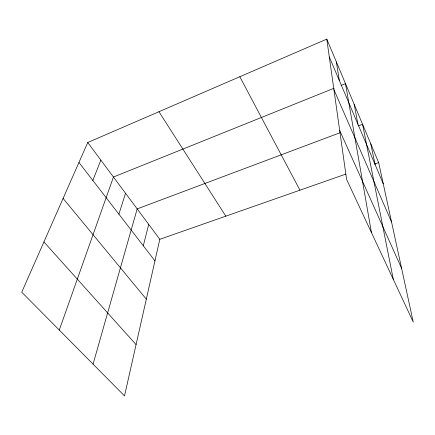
<?xml version="1.0" encoding="UTF-8"?>
<svg xmlns="http://www.w3.org/2000/svg" width="435" height="435" viewBox="0 0 435 435"><rect width="100%" height="100%" fill="white"/><g stroke="black" fill="none" stroke-linecap="round" stroke-linejoin="round"><path stroke-width="0.65" d="M87.74 142.522L159.814 239.293L124.519 395.894L21.75 292.195L87.74 142.522L326.777 39.106L378.667 162.598L413.25 322.074L346.592 179.389L326.777 39.106M143.3 245.764L148.716 224.389M93.063 364.155L137.177 208.898L340.311 132.637M118.907 214.189L125.541 193.27M59.28 330.067L113.443 177.029L334.162 88.202M92.829 180.438L100.849 160.124M341.083 85.418L345.488 83.64L371.436 232.573M358.119 125.954L362.567 124.279L393.305 279.379M159.814 239.293L345.874 174.087M374.894 163.919L378.667 162.598M43.913 241.92L136.079 344.596M63.097 198.42L146.323 299.16M78.947 162.467L154.958 260.853M158.944 111.719L225.819 216.162M239.815 76.729L299.949 190.182M339.681 130.473L401.597 268.335M333.911 89.643L391.543 221.98M329.29 56.898L383.257 183.766M370.794 143.86L375.117 164.626M354.221 104.416L357.923 124.209M336.353 61.895L339.305 80.442"/></g></svg>
